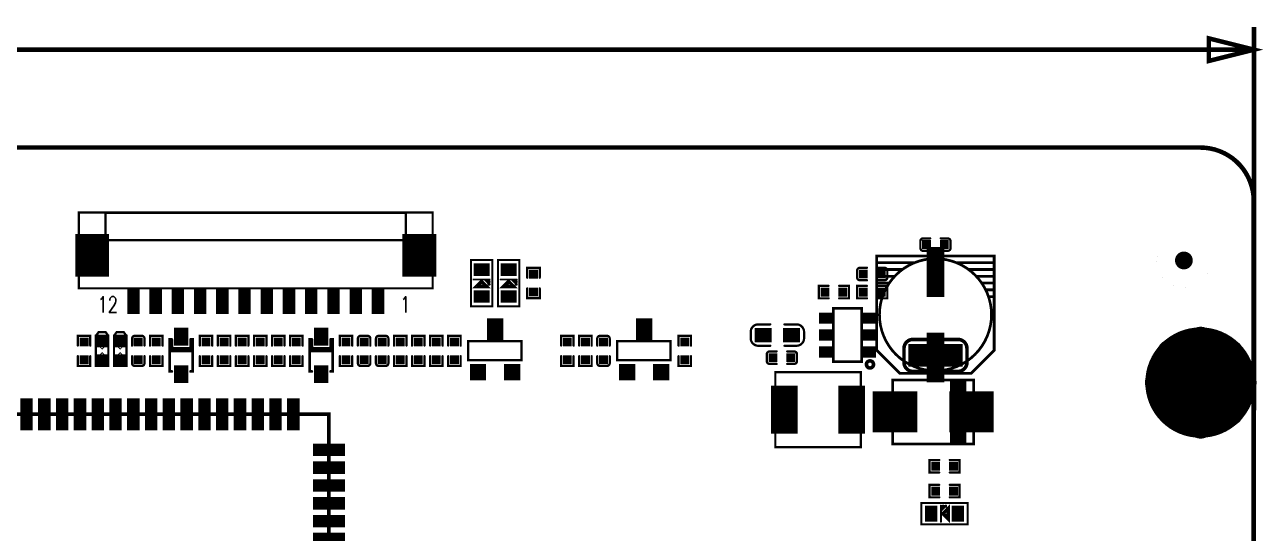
# Model space of a CAD drawing. Extents: x -9 to 187, y -6 to 112.
# Drawn here: x 117.2 to 186.8, y 83.7 to 112.3 of the extents above; entities that cross this region are included whole.
import ezdxf

# ---------------------------------------------------------------- set-up
doc = ezdxf.new("R2010")
doc.units = 0
for name, pattern in [('TRMIDX_0', [2, 1, 1]), ('TRMIDX_1', [2, 1, 1]), ('TRMIDX_2048', [2, 1, 1])]:
    doc.linetypes.add(name, pattern=pattern)
for name, color, linetype in [('BOARD_OUTLINE_00', 250, 'CONTINUOUS'), ('DIMENSION2_124', 250, 'CONTINUOUS'), ('DIMENSION4_124', 250, 'CONTINUOUS'), ('DIMENSION6_124', 250, 'CONTINUOUS'), ('DIMENSION7_124', 250, 'CONTINUOUS'), ('DRIL_NPLTE_THRU_01', 254, 'CONTINUOUS'), ('DRIL_NPLTE_THRU_02', 254, 'CONTINUOUS'), ('DRIL_PLTE_THRU_01', 254, 'CONTINUOUS'), ('DRIL_PLTE_THRU_02', 254, 'CONTINUOUS'), ('DRIL_SYMBOL', 250, 'CONTINUOUS'), ('PADS_BOT', 250, 'CONTINUOUS'), ('PADS_INNER', 250, 'CONTINUOUS'), ('PADS_TOP', 250, 'CONTINUOUS'), ('PADS_XR_121', 176, 'CONTINUOUS'), ('PADS_XR_123', 183, 'CONTINUOUS'), ('PADS_XR_125', 253, 'CONTINUOUS'), ('PART_TOP_2DLINE_00', 250, 'CONTINUOUS'), ('PART_TOP_2DLINE_01', 250, 'CONTINUOUS'), ('PART_TOP_COPPER_01', 250, 'CONTINUOUS'), ('PART_TOP_TEXT_126', 250, 'CONTINUOUS')]:
    doc.layers.add(name, color=color, linetype=linetype)
doc.styles.add('W0$127', font='simplex', dxfattribs={"width": 0.75})
doc.styles.add('W0$254', font='simplex', dxfattribs={"width": 0.75})

# ---------------------------------------------------------------- blocks, each defined once
blk = doc.blocks.new('BOARD_62')
at = {"layer": 'BOARD_OUTLINE_00', "const_width": 0.254}
blk.add_lwpolyline([(0, -2.08, 0.414214), (3, -5.08), (183.3, -5.08, 0.414214), (186.3, -2.08), (186.3, 97.32, 0.414214), (183.3, 100.32), (3, 100.32, 0.414214), (0, 97.32)], format="xyb", close=True, dxfattribs=at)
blk = doc.blocks.new('D_1dfeghi_117')
at = {"layer": 'DIMENSION2_124', "linetype": 'TRMIDX_2048', "const_width": 0.254}
blk.add_lwpolyline([(186.317, 9.99), (98.25, 9.99)], dxfattribs=at)
at = {"layer": 'DIMENSION4_124', "linetype": 'TRMIDX_2048', "const_width": 0.254}
blk.add_lwpolyline([(186.317, 9.99), (183.777, 9.355), (183.777, 10.625)], close=True, dxfattribs=at)
at = {"layer": 'DIMENSION6_124', "linetype": 'TRMIDX_2048', "const_width": 0.254}
blk.add_lwpolyline([(186.317, -10.261), (186.317, 11.26)], dxfattribs=at)
at = {"layer": 'DIMENSION7_124', "linetype": 'TRMIDX_2048', "const_width": 0.0254}
blk.add_lwpolyline([(186.317, -11.531), (186.318, -11.531)], dxfattribs=at)
blk = doc.blocks.new('SMOOTH_0$127')
at = {"const_width": 0.0635}
blk.add_lwpolyline([(-0.03175, 0, 1), (0.03175, 0, 1)], format="xyb", close=True, dxfattribs=at)
blk = doc.blocks.new('PART_BODY_TOP_22')
at = {"layer": 'PART_TOP_2DLINE_01', "const_width": 0.127}
for points in [[(-0.3, 0.35), (-0.85, 0.35), (-0.85, -0.35), (-0.3, -0.35)], [(0.3, 0.35), (0.85, 0.35), (0.85, -0.35), (0.3, -0.35)]]:
    blk.add_lwpolyline(points, dxfattribs=at)
at = {"layer": 'PART_TOP_2DLINE_01'}
for p in [(-0.85, 0.35), (-0.3, 0.35), (0.3, 0.35), (0.85, 0.35), (-0.85, -0.35), (-0.3, -0.35), (0.3, -0.35), (0.85, -0.35)]:
    blk.add_blockref('SMOOTH_0$127', p, dxfattribs=at)
blk = doc.blocks.new('DRIL_HOLE_0')
blk.add_lwpolyline([(0, 0, 1), (0, 0, 1)], format="xyb", close=True)
blk = doc.blocks.new('PAD_0')
blk.add_lwpolyline([(0, 0, 1), (0, 0, 1)], format="xyb", close=True)
blk = doc.blocks.new('PAD_3')
at = {"const_width": 0.5}
blk.add_lwpolyline([(-0.25, 0), (0.25, 0)], dxfattribs=at)
blk = doc.blocks.new('STK_TOP_9')
at = {"layer": 'DRIL_PLTE_THRU_01'}
blk.add_blockref('DRIL_HOLE_0', (0, 0), dxfattribs=at)
at = {"layer": 'DRIL_PLTE_THRU_02'}
blk.add_blockref('DRIL_HOLE_0', (0, 0), dxfattribs=at)
at = {"layer": 'PADS_BOT'}
blk.add_blockref('PAD_0', (0, 0), dxfattribs=at)
at = {"layer": 'PADS_INNER'}
blk.add_blockref('PAD_0', (0, 0), dxfattribs=at)
at = {"layer": 'PADS_TOP'}
blk.add_blockref('PAD_3', (0, 0), dxfattribs=at)
blk = doc.blocks.new('SYM_TOP_23')
for name, p in [('STK_TOP_9', (-0.5, 0)), ('PART_BODY_TOP_22', (0, 0)), ('STK_TOP_9', (0.5, 0))]:
    blk.add_blockref(name, p)
blk = doc.blocks.new('PART_TOP_81')
blk.add_blockref('SYM_TOP_23', (0, 0))
blk = doc.blocks.new('SMOOTH_0$11')
at = {"const_width": 0.055}
blk.add_lwpolyline([(-0.0275, 0, 1), (0.0275, 0, 1)], format="xyb", close=True, dxfattribs=at)
blk = doc.blocks.new('PART_BODY_TOP_20')
at = {"layer": 'PART_TOP_2DLINE_00', "const_width": 0.11}
for points in [[(-0.2, 0.319), (-0.061, 0.458)], [(-0.198, 0.172), (0.087, 0.456)], [(-0.061, 0.458), (-0.136, 0.44)], [(-0.136, 0.44), (-0.061, 0.389)], [(-0.062, 0.458), (-0.062, 0.389)], [(0.087, 0.456), (0.013, 0.435)], [(0.013, 0.434), (0.086, 0.387)], [(0.087, 0.456), (0.086, 0.386)]]:
    blk.add_lwpolyline(points, dxfattribs=at)
at = {"layer": 'PART_TOP_2DLINE_01', "const_width": 0.11}
blk.add_lwpolyline([(-1.3, 0.6), (1.3, 0.6), (1.3, -0.6), (-1.3, -0.6)], close=True, dxfattribs=at)
for points in [[(-0.2, -0.45), (-0.2, 0.45)], [(0.25, -0.35), (0.25, 0.4), (-0.15, 0), (0.25, -0.4), (0.25, -0.35)], [(0.2, -0.2), (-0.025, 0.025), (0.15, 0.2), (0.15, -0.2)]]:
    blk.add_lwpolyline(points, dxfattribs=at)
at = {"layer": 'PART_TOP_2DLINE_00'}
for p in [(-0.2, 0.319), (-0.198, 0.172), (-0.136, 0.44), (-0.136, 0.44), (-0.062, 0.458), (-0.062, 0.389), (-0.061, 0.458), (-0.061, 0.458), (-0.061, 0.389), (0.013, 0.435), (0.013, 0.434), (0.086, 0.387), (0.086, 0.386), (0.087, 0.456), (0.087, 0.456), (0.087, 0.456)]:
    blk.add_blockref('SMOOTH_0$11', p, dxfattribs=at)
at = {"layer": 'PART_TOP_2DLINE_01'}
for p in [(-1.3, 0.6), (-0.2, 0.45), (-0.15, 0), (-0.025, 0.025), (0.15, 0.2), (0.25, 0.4), (1.3, 0.6), (-1.3, -0.6), (-0.2, -0.45), (0.15, -0.2), (0.2, -0.2), (0.25, -0.35), (0.25, -0.35), (0.25, -0.4), (1.3, -0.6)]:
    blk.add_blockref('SMOOTH_0$11', p, dxfattribs=at)
blk = doc.blocks.new('PAD_35')
at = {"const_width": 0.7}
blk.add_lwpolyline([(-0.45, 0), (0.45, 0)], dxfattribs=at)
blk = doc.blocks.new('STK_TOP_29')
at = {"layer": 'DRIL_PLTE_THRU_01'}
blk.add_blockref('DRIL_HOLE_0', (0, 0), dxfattribs=at)
at = {"layer": 'DRIL_PLTE_THRU_02'}
blk.add_blockref('DRIL_HOLE_0', (0, 0), dxfattribs=at)
at = {"layer": 'PADS_BOT'}
blk.add_blockref('PAD_0', (0, 0), dxfattribs=at)
at = {"layer": 'PADS_INNER'}
blk.add_blockref('PAD_0', (0, 0), dxfattribs=at)
at = {"layer": 'PADS_TOP', "rotation": 90}
blk.add_blockref('PAD_35', (0, 0), dxfattribs=at)
blk = doc.blocks.new('SYM_TOP_21')
for name, p in [('STK_TOP_29', (-0.75, 0)), ('STK_TOP_29', (0.75, 0)), ('PART_BODY_TOP_20', (0, 0))]:
    blk.add_blockref(name, p)
blk = doc.blocks.new('PART_TOP_82')
blk.add_blockref('SYM_TOP_21', (0, 0))
blk = doc.blocks.new('PART_TOP_83')
blk.add_blockref('SYM_TOP_21', (0, 0))
blk = doc.blocks.new('PART_BODY_TOP_4')
at = {"layer": 'PART_TOP_2DLINE_01', "const_width": 0.127}
for points in [[(-0.3, 0.35), (-0.7, 0.35, 0.412681), (-0.85, 0.18), (-0.85, -0.18, 0.412681), (-0.7, -0.35), (-0.3, -0.35)], [(0.3, -0.35), (0.7, -0.35, 0.412681), (0.85, -0.18), (0.85, 0.18, 0.412681), (0.7, 0.35), (0.3, 0.35)]]:
    blk.add_lwpolyline(points, format="xyb", dxfattribs=at)
at = {"layer": 'PART_TOP_2DLINE_01'}
for p in [(-0.85, 0.18), (-0.7, 0.35), (-0.3, 0.35), (0.3, 0.35), (0.7, 0.35), (0.85, 0.18), (-0.85, -0.18), (-0.7, -0.35), (-0.3, -0.35), (0.3, -0.35), (0.7, -0.35), (0.85, -0.18)]:
    blk.add_blockref('SMOOTH_0$127', p, dxfattribs=at)
blk = doc.blocks.new('SYM_TOP_5')
for name, p in [('STK_TOP_9', (-0.5, 0)), ('PART_BODY_TOP_4', (0, 0)), ('STK_TOP_9', (0.5, 0))]:
    blk.add_blockref(name, p)
blk = doc.blocks.new('PART_TOP_84')
blk.add_blockref('SYM_TOP_5', (0, 0))
blk = doc.blocks.new('PART_TOP_85')
blk.add_blockref('SYM_TOP_23', (0, 0))
blk = doc.blocks.new('PART_TOP_86')
blk.add_blockref('SYM_TOP_23', (0, 0))
blk = doc.blocks.new('PART_BODY_TOP_19')
at = {"layer": 'PART_TOP_2DLINE_01', "const_width": 0.127}
blk.add_lwpolyline([(-1.511, -0.523), (1.489, -0.523), (1.489, 0.545), (-1.511, 0.545)], close=True, dxfattribs=at)
at = {"layer": 'PART_TOP_2DLINE_01'}
for p in [(-1.511, 0.545), (1.489, 0.545), (-1.511, -0.523), (1.489, -0.523)]:
    blk.add_blockref('SMOOTH_0$127', p, dxfattribs=at)
blk = doc.blocks.new('PAD_32')
at = {"const_width": 0.915}
blk.add_lwpolyline([(-0.4575, 0), (0.4575, 0)], dxfattribs=at)
blk = doc.blocks.new('STK_TOP_27')
at = {"layer": 'DRIL_PLTE_THRU_01'}
blk.add_blockref('DRIL_HOLE_0', (0, 0), dxfattribs=at)
at = {"layer": 'DRIL_PLTE_THRU_02'}
blk.add_blockref('DRIL_HOLE_0', (0, 0), dxfattribs=at)
at = {"layer": 'PADS_BOT'}
blk.add_blockref('PAD_0', (0, 0), dxfattribs=at)
at = {"layer": 'PADS_INNER'}
blk.add_blockref('PAD_0', (0, 0), dxfattribs=at)
at = {"layer": 'PADS_TOP'}
blk.add_blockref('PAD_32', (0, 0), dxfattribs=at)
blk = doc.blocks.new('PAD_33')
at = {"const_width": 0.915}
blk.add_lwpolyline([(-0.635, 0), (0.635, 0)], dxfattribs=at)
blk = doc.blocks.new('STK_TOP_28')
at = {"layer": 'DRIL_PLTE_THRU_01'}
blk.add_blockref('DRIL_HOLE_0', (0, 0), dxfattribs=at)
at = {"layer": 'DRIL_PLTE_THRU_02'}
blk.add_blockref('DRIL_HOLE_0', (0, 0), dxfattribs=at)
at = {"layer": 'PADS_BOT'}
blk.add_blockref('PAD_0', (0, 0), dxfattribs=at)
at = {"layer": 'PADS_INNER'}
blk.add_blockref('PAD_0', (0, 0), dxfattribs=at)
at = {"layer": 'PADS_TOP', "rotation": 90}
blk.add_blockref('PAD_33', (0, 0), dxfattribs=at)
blk = doc.blocks.new('SYM_TOP_20')
for name, p in [('STK_TOP_28', (0, 1.2)), ('PART_BODY_TOP_19', (0, 0)), ('STK_TOP_27', (-0.96, -1.2)), ('STK_TOP_27', (0.96, -1.2))]:
    blk.add_blockref(name, p)
blk = doc.blocks.new('PART_TOP_87')
blk.add_blockref('SYM_TOP_20', (0, 0))
blk = doc.blocks.new('PART_TOP_88')
blk.add_blockref('SYM_TOP_23', (0, 0))
blk = doc.blocks.new('PART_TOP_89')
blk.add_blockref('SYM_TOP_20', (0, 0))
blk = doc.blocks.new('PART_TOP_90')
blk.add_blockref('SYM_TOP_23', (0, 0))
blk = doc.blocks.new('PART_TOP_91')
blk.add_blockref('SYM_TOP_23', (0, 0))
blk = doc.blocks.new('PART_TOP_92')
blk.add_blockref('SYM_TOP_23', (0, 0))
blk = doc.blocks.new('PART_TOP_93')
blk.add_blockref('SYM_TOP_23', (0, 0))
blk = doc.blocks.new('PART_TOP_94')
blk.add_blockref('SYM_TOP_21', (0, 0))
blk = doc.blocks.new('PART_TOP_101')
blk.add_blockref('SYM_TOP_23', (0, 0))
blk = doc.blocks.new('PART_TOP_102')
blk.add_blockref('SYM_TOP_5', (0, 0))
blk = doc.blocks.new('PART_TOP_103')
blk.add_blockref('SYM_TOP_23', (0, 0))
blk = doc.blocks.new('SMOOTH_0$199898')
at = {"const_width": 0.099949}
blk.add_lwpolyline([(-0.049974, 0, 1), (0.049974, 0, 1)], format="xyb", close=True, dxfattribs=at)
blk = doc.blocks.new('PART_BODY_TOP_6')
at = {"layer": 'PART_TOP_2DLINE_01', "const_width": 0.2}
for points in [[(-0.45, 0.9), (-1.25, 0.9, 0.414214), (-1.77, 0.4), (-1.77, -0.4, 0.414214), (-1.25, -0.9), (-0.45, -0.9)], [(0.45, -0.9), (1.25, -0.9, 0.414214), (1.77, -0.4), (1.77, 0.4, 0.414214), (1.25, 0.9), (0.45, 0.9)]]:
    blk.add_lwpolyline(points, format="xyb", dxfattribs=at)
at = {"layer": 'PART_TOP_2DLINE_01'}
for p in [(-1.25, 0.9), (-0.45, 0.9), (0.45, 0.9), (1.25, 0.9), (-1.77, 0.4), (1.77, 0.4), (-1.77, -0.4), (1.77, -0.4), (-1.25, -0.9), (-0.45, -0.9), (0.45, -0.9), (1.25, -0.9)]:
    blk.add_blockref('SMOOTH_0$199898', p, dxfattribs=at)
blk = doc.blocks.new('PAD_7')
at = {"const_width": 1.14}
blk.add_lwpolyline([(-0.635, 0), (0.635, 0)], dxfattribs=at)
blk = doc.blocks.new('STK_TOP_11')
at = {"layer": 'DRIL_PLTE_THRU_01'}
blk.add_blockref('DRIL_HOLE_0', (0, 0), dxfattribs=at)
at = {"layer": 'DRIL_PLTE_THRU_02'}
blk.add_blockref('DRIL_HOLE_0', (0, 0), dxfattribs=at)
at = {"layer": 'PADS_BOT'}
blk.add_blockref('PAD_0', (0, 0), dxfattribs=at)
at = {"layer": 'PADS_INNER'}
blk.add_blockref('PAD_0', (0, 0), dxfattribs=at)
at = {"layer": 'PADS_TOP', "rotation": 90}
blk.add_blockref('PAD_7', (0, 0), dxfattribs=at)
blk = doc.blocks.new('SYM_TOP_7')
for name, p in [('PART_BODY_TOP_6', (0, 0)), ('STK_TOP_11', (-0.95, 0)), ('STK_TOP_11', (0.95, 0))]:
    blk.add_blockref(name, p)
blk = doc.blocks.new('PART_TOP_104')
blk.add_blockref('SYM_TOP_7', (0, 0))
blk = doc.blocks.new('PART_BODY_TOP_5')
at = {"layer": 'PART_TOP_2DLINE_01', "const_width": 0.127}
for points in [[(-0.4, 0.6), (-1.05, 0.6, 0.414214), (-1.5, 0.2), (-1.5, -0.2, 0.414214), (-1.05, -0.6), (-0.4, -0.6)], [(0.4, -0.6), (1.05, -0.6, 0.413192), (1.5, -0.2), (1.5, 0.2, 0.414214), (1.05, 0.6), (0.4, 0.6)]]:
    blk.add_lwpolyline(points, format="xyb", dxfattribs=at)
at = {"layer": 'PART_TOP_2DLINE_01'}
for p in [(-1.5, 0.2), (-1.05, 0.6), (-0.4, 0.6), (0.4, 0.6), (1.05, 0.6), (1.5, 0.2), (-1.5, -0.2), (-1.05, -0.6), (-0.4, -0.6), (0.4, -0.6), (1.05, -0.6), (1.5, -0.2)]:
    blk.add_blockref('SMOOTH_0$127', p, dxfattribs=at)
blk = doc.blocks.new('PAD_6')
at = {"const_width": 0.8}
blk.add_lwpolyline([(-0.48, 0), (0.48, 0)], dxfattribs=at)
blk = doc.blocks.new('STK_TOP_10')
at = {"layer": 'DRIL_PLTE_THRU_01'}
blk.add_blockref('DRIL_HOLE_0', (0, 0), dxfattribs=at)
at = {"layer": 'DRIL_PLTE_THRU_02'}
blk.add_blockref('DRIL_HOLE_0', (0, 0), dxfattribs=at)
at = {"layer": 'PADS_BOT'}
blk.add_blockref('PAD_0', (0, 0), dxfattribs=at)
at = {"layer": 'PADS_INNER'}
blk.add_blockref('PAD_0', (0, 0), dxfattribs=at)
at = {"layer": 'PADS_TOP'}
blk.add_blockref('PAD_6', (0, 0), dxfattribs=at)
blk = doc.blocks.new('SYM_TOP_6')
for name, p in [('STK_TOP_10', (-0.8, 0)), ('PART_BODY_TOP_5', (0, 0)), ('STK_TOP_10', (0.8, 0))]:
    blk.add_blockref(name, p)
blk = doc.blocks.new('PART_TOP_105')
blk.add_blockref('SYM_TOP_6', (0, 0))
blk = doc.blocks.new('SMOOTH_0$1524')
at = {"const_width": 0.0762}
blk.add_lwpolyline([(-0.0381, 0, 1), (0.0381, 0, 1)], format="xyb", close=True, dxfattribs=at)
blk = doc.blocks.new('PART_BODY_TOP_13')
at = {"layer": 'PART_TOP_2DLINE_00', "const_width": 0.152}
for points in [[(1.016, 1.8), (1.016, -1.8)], [(1.143, 1.8), (1.143, -1.8)], [(1.27, 1.8), (1.27, -1.8)], [(1.397, 1.8), (1.397, -1.8)], [(1.524, 1.8), (1.524, -1.8)], [(1.651, 1.8), (1.651, -1.8)], [(1.778, 1.8), (1.778, -1.8)]]:
    blk.add_lwpolyline(points, dxfattribs=at)
at = {"layer": 'PART_TOP_2DLINE_01', "const_width": 0.152}
blk.add_lwpolyline([(-2.28, 1.8), (2.28, 1.8), (2.28, -1.8), (-2.28, -1.8)], close=True, dxfattribs=at)
at = {"layer": 'PART_TOP_2DLINE_00'}
for p in [(1.016, 1.8), (1.143, 1.8), (1.27, 1.8), (1.397, 1.8), (1.524, 1.8), (1.651, 1.8), (1.778, 1.8), (1.016, -1.8), (1.143, -1.8), (1.27, -1.8), (1.397, -1.8), (1.524, -1.8), (1.651, -1.8), (1.778, -1.8)]:
    blk.add_blockref('SMOOTH_0$1524', p, dxfattribs=at)
at = {"layer": 'PART_TOP_2DLINE_01'}
for p in [(-2.28, 1.8), (2.28, 1.8), (-2.28, -1.8), (2.28, -1.8)]:
    blk.add_blockref('SMOOTH_0$1524', p, dxfattribs=at)
blk = doc.blocks.new('PAD_26')
at = {"const_width": 2.3}
blk.add_lwpolyline([(-1.25, 0), (1.25, 0)], dxfattribs=at)
blk = doc.blocks.new('STK_TOP_22')
at = {"layer": 'DRIL_NPLTE_THRU_01'}
blk.add_blockref('DRIL_HOLE_0', (0, 0), dxfattribs=at)
at = {"layer": 'DRIL_NPLTE_THRU_02'}
blk.add_blockref('DRIL_HOLE_0', (0, 0), dxfattribs=at)
at = {"layer": 'PADS_BOT'}
blk.add_blockref('PAD_0', (0, 0), dxfattribs=at)
at = {"layer": 'PADS_INNER'}
blk.add_blockref('PAD_0', (0, 0), dxfattribs=at)
at = {"layer": 'PADS_TOP'}
blk.add_blockref('PAD_26', (0, 0), dxfattribs=at)
blk = doc.blocks.new('SYM_TOP_14')
for name, p in [('PART_BODY_TOP_13', (0, 0)), ('STK_TOP_22', (-2.15, 0)), ('STK_TOP_22', (2.15, 0))]:
    blk.add_blockref(name, p)
blk = doc.blocks.new('PART_TOP_106')
blk.add_blockref('SYM_TOP_14', (0, 0))
blk = doc.blocks.new('SMOOTH_0$150114')
at = {"const_width": 0.075057}
blk.add_lwpolyline([(-0.037528, 0, 1), (0.037528, 0, 1)], format="xyb", close=True, dxfattribs=at)
blk = doc.blocks.new('PART_BODY_TOP_49')
at = {"layer": 'PART_TOP_2DLINE_00', "const_width": 0.15}
blk.add_lwpolyline([(-1.5, 0.8), (1.5, 0.8), (1.5, -0.8), (-1.5, -0.8)], close=True, dxfattribs=at)
at = {"layer": 'PART_TOP_2DLINE_00', "const_width": 0.4}
blk.add_lwpolyline([(-1.55, -1.27, 1), (-1.75, -1.27, 1)], format="xyb", close=True, dxfattribs=at)
at = {"layer": 'PART_TOP_2DLINE_00'}
for p in [(-1.5, 0.8), (1.5, 0.8), (-1.5, -0.8), (1.5, -0.8)]:
    blk.add_blockref('SMOOTH_0$150114', p, dxfattribs=at)
blk = doc.blocks.new('PAD_8')
at = {"const_width": 0.63}
blk.add_lwpolyline([(-0.4, 0), (0.4, 0)], dxfattribs=at)
blk = doc.blocks.new('STK_TOP_86')
at = {"layer": 'DRIL_PLTE_THRU_01'}
blk.add_blockref('DRIL_HOLE_0', (0, 0), dxfattribs=at)
at = {"layer": 'DRIL_PLTE_THRU_02'}
blk.add_blockref('DRIL_HOLE_0', (0, 0), dxfattribs=at)
at = {"layer": 'PADS_BOT'}
blk.add_blockref('PAD_0', (0, 0), dxfattribs=at)
at = {"layer": 'PADS_INNER'}
blk.add_blockref('PAD_0', (0, 0), dxfattribs=at)
at = {"layer": 'PADS_TOP', "rotation": 90}
blk.add_blockref('PAD_8', (0, 0), dxfattribs=at)
blk = doc.blocks.new('SYM_TOP_50')
for name, p in [('STK_TOP_86', (-0.95, 1.2)), ('STK_TOP_86', (0, 1.2)), ('STK_TOP_86', (0.95, 1.2)), ('PART_BODY_TOP_49', (0, 0)), ('STK_TOP_86', (-0.95, -1.2)), ('STK_TOP_86', (0, -1.2)), ('STK_TOP_86', (0.95, -1.2))]:
    blk.add_blockref(name, p)
blk = doc.blocks.new('PART_TOP_107')
blk.add_blockref('SYM_TOP_50', (0, 0))
blk = doc.blocks.new('PART_BODY_TOP_36')
at = {"layer": 'PART_TOP_2DLINE_01', "const_width": 0.127}
blk.add_lwpolyline([(-2.4, 2.1), (2.4, 2.1), (2.4, -2.1), (-2.4, -2.1)], close=True, dxfattribs=at)
at = {"layer": 'PART_TOP_2DLINE_01'}
for p in [(-2.4, 2.1), (2.4, 2.1), (-2.4, -2.1), (2.4, -2.1)]:
    blk.add_blockref('SMOOTH_0$127', p, dxfattribs=at)
blk = doc.blocks.new('PAD_36')
at = {"const_width": 1.5}
blk.add_lwpolyline([(-1.35, 0), (1.35, 0)], dxfattribs=at)
blk = doc.blocks.new('STK_TOP_71')
at = {"layer": 'DRIL_PLTE_THRU_01'}
blk.add_blockref('DRIL_HOLE_0', (0, 0), dxfattribs=at)
at = {"layer": 'DRIL_PLTE_THRU_02'}
blk.add_blockref('DRIL_HOLE_0', (0, 0), dxfattribs=at)
at = {"layer": 'PADS_BOT'}
blk.add_blockref('PAD_0', (0, 0), dxfattribs=at)
at = {"layer": 'PADS_INNER'}
blk.add_blockref('PAD_0', (0, 0), dxfattribs=at)
at = {"layer": 'PADS_TOP', "rotation": 90}
blk.add_blockref('PAD_36', (0, 0), dxfattribs=at)
blk = doc.blocks.new('SYM_TOP_37')
for name, p in [('STK_TOP_71', (-1.9, 0)), ('PART_BODY_TOP_36', (0, 0)), ('STK_TOP_71', (1.9, 0))]:
    blk.add_blockref(name, p)
blk = doc.blocks.new('PART_TOP_108')
blk.add_blockref('SYM_TOP_37', (0, 0))
blk = doc.blocks.new('PART_TOP_109')
blk.add_blockref('SYM_TOP_5', (0, 0))
blk = doc.blocks.new('PART_TOP_110')
blk.add_blockref('SYM_TOP_5', (0, 0))
blk = doc.blocks.new('PART_BODY_TOP_42')
at = {"layer": 'PART_TOP_2DLINE_01', "const_width": 1}
blk.add_lwpolyline([(-25.8, 19.8, 1), (-26.6, 19.8, 1)], format="xyb", close=True, dxfattribs=at)
at = {"layer": 'PART_TOP_2DLINE_01'}
for points, const_width in [([(-24, 20.5), (24, 20.5), (24, -20.5), (-24, -20.5)], 0.2), ([(-13, 16), (1, 16), (1, 4), (-13, 4)], 0.152)]:
    blk.add_lwpolyline(points, close=True, dxfattribs=dict(at, const_width=const_width))
for name, p in [('SMOOTH_0$199898', (-24, 20.5)), ('SMOOTH_0$199898', (24, 20.5)), ('SMOOTH_0$1524', (-13, 16)), ('SMOOTH_0$1524', (1, 16)), ('SMOOTH_0$1524', (-13, 4)), ('SMOOTH_0$1524', (1, 4)), ('SMOOTH_0$199898', (-24, -20.5)), ('SMOOTH_0$199898', (24, -20.5))]:
    blk.add_blockref(name, p, dxfattribs=at)
at = {"layer": 'PART_TOP_TEXT_126', "style": 'W0$254', "width": 0.75}
blk.add_text('CUT OUT', height=1.4224, dxfattribs=at).set_placement((-9.398, 9.525))
blk = doc.blocks.new('PAD_37')
at = {"const_width": 0.7}
blk.add_lwpolyline([(-0.9, 0), (0.9, 0)], dxfattribs=at)
blk = doc.blocks.new('STK_TOP_79')
at = {"layer": 'DRIL_PLTE_THRU_01'}
blk.add_blockref('DRIL_HOLE_0', (0, 0), dxfattribs=at)
at = {"layer": 'DRIL_PLTE_THRU_02'}
blk.add_blockref('DRIL_HOLE_0', (0, 0), dxfattribs=at)
at = {"layer": 'PADS_BOT'}
blk.add_blockref('PAD_0', (0, 0), dxfattribs=at)
at = {"layer": 'PADS_INNER'}
blk.add_blockref('PAD_0', (0, 0), dxfattribs=at)
at = {"layer": 'PADS_TOP'}
blk.add_blockref('PAD_37', (0, 0), dxfattribs=at)
blk = doc.blocks.new('STK_TOP_78')
at = {"layer": 'DRIL_PLTE_THRU_01'}
blk.add_blockref('DRIL_HOLE_0', (0, 0), dxfattribs=at)
at = {"layer": 'DRIL_PLTE_THRU_02'}
blk.add_blockref('DRIL_HOLE_0', (0, 0), dxfattribs=at)
at = {"layer": 'PADS_BOT'}
blk.add_blockref('PAD_0', (0, 0), dxfattribs=at)
at = {"layer": 'PADS_INNER'}
blk.add_blockref('PAD_0', (0, 0), dxfattribs=at)
at = {"layer": 'PADS_TOP', "rotation": 90}
blk.add_blockref('PAD_37', (0, 0), dxfattribs=at)
blk = doc.blocks.new('SYM_TOP_43')
for name, p in [('STK_TOP_78', (-22, 20.5)), ('STK_TOP_78', (-21, 20.5)), ('STK_TOP_78', (-20, 20.5)), ('STK_TOP_78', (-19, 20.5)), ('STK_TOP_78', (-18, 20.5)), ('STK_TOP_78', (-17, 20.5)), ('STK_TOP_78', (-16, 20.5)), ('STK_TOP_78', (-15, 20.5)), ('STK_TOP_78', (-14, 20.5)), ('STK_TOP_78', (-13, 20.5)), ('STK_TOP_78', (-12, 20.5)), ('STK_TOP_78', (-11, 20.5)), ('STK_TOP_78', (-10, 20.5)), ('STK_TOP_78', (-9, 20.5)), ('STK_TOP_78', (-8, 20.5)), ('STK_TOP_78', (-7, 20.5)), ('STK_TOP_78', (-6, 20.5)), ('STK_TOP_78', (-5, 20.5)), ('STK_TOP_78', (-4, 20.5)), ('STK_TOP_78', (-3, 20.5)), ('STK_TOP_78', (-2, 20.5)), ('STK_TOP_78', (-1, 20.5)), ('STK_TOP_78', (0, 20.5)), ('STK_TOP_78', (1, 20.5)), ('STK_TOP_78', (2, 20.5)), ('STK_TOP_78', (3, 20.5)), ('STK_TOP_78', (4, 20.5)), ('STK_TOP_78', (5, 20.5)), ('STK_TOP_78', (6, 20.5)), ('STK_TOP_78', (7, 20.5)), ('STK_TOP_78', (8, 20.5)), ('STK_TOP_78', (9, 20.5)), ('STK_TOP_78', (10, 20.5)), ('STK_TOP_78', (11, 20.5)), ('STK_TOP_78', (12, 20.5)), ('STK_TOP_78', (13, 20.5)), ('STK_TOP_78', (14, 20.5)), ('STK_TOP_78', (15, 20.5)), ('STK_TOP_78', (16, 20.5)), ('STK_TOP_78', (17, 20.5)), ('STK_TOP_78', (18, 20.5)), ('STK_TOP_78', (19, 20.5)), ('STK_TOP_78', (20, 20.5)), ('STK_TOP_78', (21, 20.5)), ('STK_TOP_78', (22, 20.5)), ('PART_BODY_TOP_42', (0, 0)), ('STK_TOP_79', (-24, 18.5)), ('STK_TOP_79', (24, 18.5)), ('STK_TOP_79', (-24, 17.5)), ('STK_TOP_79', (24, 17.5)), ('STK_TOP_79', (-24, 16.5)), ('STK_TOP_79', (24, 16.5)), ('STK_TOP_79', (-24, 15.5)), ('STK_TOP_79', (24, 15.5)), ('STK_TOP_79', (-24, 14.5)), ('STK_TOP_79', (24, 14.5)), ('STK_TOP_79', (-24, 13.5)), ('STK_TOP_79', (24, 13.5)), ('STK_TOP_79', (-24, 12.5)), ('STK_TOP_79', (24, 12.5)), ('STK_TOP_79', (-24, 11.5)), ('STK_TOP_79', (24, 11.5)), ('STK_TOP_79', (-24, 10.5)), ('STK_TOP_79', (24, 10.5)), ('STK_TOP_79', (-24, 9.5)), ('STK_TOP_79', (24, 9.5)), ('STK_TOP_79', (-24, 8.5)), ('STK_TOP_79', (24, 8.5)), ('STK_TOP_79', (-24, 7.5)), ('STK_TOP_79', (24, 7.5)), ('STK_TOP_79', (-24, 6.5)), ('STK_TOP_79', (24, 6.5)), ('STK_TOP_79', (-24, 5.5)), ('STK_TOP_79', (24, 5.5)), ('STK_TOP_79', (-24, 4.5)), ('STK_TOP_79', (24, 4.5)), ('STK_TOP_79', (-24, 3.5)), ('STK_TOP_79', (24, 3.5)), ('STK_TOP_79', (-24, 2.5)), ('STK_TOP_79', (24, 2.5)), ('STK_TOP_79', (-24, 1.5)), ('STK_TOP_79', (24, 1.5)), ('STK_TOP_79', (-24, 0.5)), ('STK_TOP_79', (24, 0.5)), ('STK_TOP_79', (-24, -0.5)), ('STK_TOP_79', (24, -0.5)), ('STK_TOP_79', (-24, -1.5)), ('STK_TOP_79', (24, -1.5)), ('STK_TOP_79', (-24, -2.5)), ('STK_TOP_79', (24, -2.5)), ('STK_TOP_79', (-24, -3.5)), ('STK_TOP_79', (24, -3.5)), ('STK_TOP_79', (-24, -4.5)), ('STK_TOP_79', (24, -4.5)), ('STK_TOP_79', (-24, -5.5)), ('STK_TOP_79', (24, -5.5)), ('STK_TOP_79', (-24, -6.5)), ('STK_TOP_79', (24, -6.5)), ('STK_TOP_79', (-24, -7.5)), ('STK_TOP_79', (24, -7.5)), ('STK_TOP_79', (-24, -8.5)), ('STK_TOP_79', (24, -8.5)), ('STK_TOP_79', (-24, -9.5)), ('STK_TOP_79', (24, -9.5)), ('STK_TOP_79', (-24, -10.5)), ('STK_TOP_79', (24, -10.5)), ('STK_TOP_79', (-24, -11.5)), ('STK_TOP_79', (24, -11.5)), ('STK_TOP_79', (-24, -12.5)), ('STK_TOP_79', (24, -12.5)), ('STK_TOP_79', (-24, -13.5)), ('STK_TOP_79', (24, -13.5)), ('STK_TOP_79', (-24, -14.5)), ('STK_TOP_79', (24, -14.5)), ('STK_TOP_79', (-24, -15.5)), ('STK_TOP_79', (24, -15.5)), ('STK_TOP_79', (-24, -16.5)), ('STK_TOP_79', (24, -16.5)), ('STK_TOP_79', (-24, -17.5)), ('STK_TOP_79', (24, -17.5)), ('STK_TOP_79', (-24, -18.5)), ('STK_TOP_79', (24, -18.5)), ('STK_TOP_78', (-22, -20.5)), ('STK_TOP_78', (-21, -20.5)), ('STK_TOP_78', (-20, -20.5)), ('STK_TOP_78', (-19, -20.5)), ('STK_TOP_78', (-18, -20.5)), ('STK_TOP_78', (-17, -20.5)), ('STK_TOP_78', (-16, -20.5)), ('STK_TOP_78', (-15, -20.5)), ('STK_TOP_78', (-14, -20.5)), ('STK_TOP_78', (-13, -20.5)), ('STK_TOP_78', (-12, -20.5)), ('STK_TOP_78', (-11, -20.5)), ('STK_TOP_78', (-10, -20.5)), ('STK_TOP_78', (-9, -20.5)), ('STK_TOP_78', (-8, -20.5)), ('STK_TOP_78', (-7, -20.5)), ('STK_TOP_78', (-6, -20.5)), ('STK_TOP_78', (-5, -20.5)), ('STK_TOP_78', (-4, -20.5)), ('STK_TOP_78', (-3, -20.5)), ('STK_TOP_78', (-2, -20.5)), ('STK_TOP_78', (-1, -20.5)), ('STK_TOP_78', (0, -20.5)), ('STK_TOP_78', (1, -20.5)), ('STK_TOP_78', (2, -20.5)), ('STK_TOP_78', (3, -20.5)), ('STK_TOP_78', (4, -20.5)), ('STK_TOP_78', (5, -20.5)), ('STK_TOP_78', (6, -20.5)), ('STK_TOP_78', (7, -20.5)), ('STK_TOP_78', (8, -20.5)), ('STK_TOP_78', (9, -20.5)), ('STK_TOP_78', (10, -20.5)), ('STK_TOP_78', (11, -20.5)), ('STK_TOP_78', (12, -20.5)), ('STK_TOP_78', (13, -20.5)), ('STK_TOP_78', (14, -20.5)), ('STK_TOP_78', (15, -20.5)), ('STK_TOP_78', (16, -20.5)), ('STK_TOP_78', (17, -20.5)), ('STK_TOP_78', (18, -20.5)), ('STK_TOP_78', (19, -20.5)), ('STK_TOP_78', (20, -20.5)), ('STK_TOP_78', (21, -20.5)), ('STK_TOP_78', (22, -20.5))]:
    blk.add_blockref(name, p)
blk = doc.blocks.new('PART_TOP_111')
blk.add_blockref('SYM_TOP_43', (0, 0))
blk = doc.blocks.new('PART_BODY_TOP_10')
at = {"layer": 'PART_TOP_2DLINE_01', "const_width": 0.127}
for points in [[(-9.95, -1.1), (9.95, -1.1), (9.95, -5.36), (-9.95, -5.36)], [(-8.45, -5.3413), (8.45, -5.3413), (8.45, -3.8), (-8.45, -3.8)]]:
    blk.add_lwpolyline(points, close=True, dxfattribs=at)
at = {"layer": 'PART_TOP_2DLINE_01'}
for p in [(-9.95, -1.1), (9.95, -1.1), (-8.45, -3.8), (8.45, -3.8), (-9.95, -5.36), (-8.45, -5.3413), (8.45, -5.3413), (9.95, -5.36)]:
    blk.add_blockref('SMOOTH_0$127', p, dxfattribs=at)
at = {"layer": 'PART_TOP_TEXT_126', "style": 'W0$127', "width": 0.75}
for s, p in [('1', (-8.128, 0.254)), ('12', (8.89, 0.254))]:
    blk.add_text(s, height=0.889, rotation=180, dxfattribs=at).set_placement(p)
blk = doc.blocks.new('PAD_19')
at = {"const_width": 0.7}
blk.add_lwpolyline([(-0.725, 0), (0.725, 0)], dxfattribs=at)
blk = doc.blocks.new('STK_TOP_17')
at = {"layer": 'DRIL_PLTE_THRU_01'}
blk.add_blockref('DRIL_HOLE_0', (0, 0), dxfattribs=at)
at = {"layer": 'DRIL_PLTE_THRU_02'}
blk.add_blockref('DRIL_HOLE_0', (0, 0), dxfattribs=at)
at = {"layer": 'PADS_BOT'}
blk.add_blockref('PAD_0', (0, 0), dxfattribs=at)
at = {"layer": 'PADS_INNER'}
blk.add_blockref('PAD_0', (0, 0), dxfattribs=at)
at = {"layer": 'PADS_TOP', "rotation": 90}
blk.add_blockref('PAD_19', (0, 0), dxfattribs=at)
blk = doc.blocks.new('PAD_20')
at = {"const_width": 1.9}
blk.add_lwpolyline([(-1.2, 0), (1.2, 0)], dxfattribs=at)
blk = doc.blocks.new('STK_TOP_18')
at = {"layer": 'DRIL_PLTE_THRU_01'}
blk.add_blockref('DRIL_HOLE_0', (0, 0), dxfattribs=at)
at = {"layer": 'DRIL_PLTE_THRU_02'}
blk.add_blockref('DRIL_HOLE_0', (0, 0), dxfattribs=at)
at = {"layer": 'PADS_BOT'}
blk.add_blockref('PAD_0', (0, 0), dxfattribs=at)
at = {"layer": 'PADS_INNER'}
blk.add_blockref('PAD_0', (0, 0), dxfattribs=at)
at = {"layer": 'PADS_TOP', "rotation": 90}
blk.add_blockref('PAD_20', (0, 0), dxfattribs=at)
blk = doc.blocks.new('SYM_TOP_11')
for name, p in [('STK_TOP_17', (-6.875, -0.375)), ('STK_TOP_17', (-5.625, -0.375)), ('STK_TOP_17', (-4.375, -0.375)), ('STK_TOP_17', (-3.125, -0.375)), ('STK_TOP_17', (-1.875, -0.375)), ('STK_TOP_17', (-0.625, -0.375)), ('STK_TOP_17', (0.625, -0.375)), ('STK_TOP_17', (1.875, -0.375)), ('STK_TOP_17', (3.125, -0.375)), ('STK_TOP_17', (4.375, -0.375)), ('STK_TOP_17', (5.625, -0.375)), ('STK_TOP_17', (6.875, -0.375)), ('PART_BODY_TOP_10', (0, 0)), ('STK_TOP_18', (-9.2, -2.95)), ('STK_TOP_18', (9.2, -2.95))]:
    blk.add_blockref(name, p)
blk = doc.blocks.new('PART_TOP_165')
blk.add_blockref('SYM_TOP_11', (0, 0))
blk = doc.blocks.new('PART_TOP_166')
blk.add_blockref('SYM_TOP_23', (0, 0))
blk = doc.blocks.new('SMOOTH_0$0508')
at = {"const_width": 0.0254}
blk.add_lwpolyline([(-0.0127, 0, 1), (0.0127, 0, 1)], format="xyb", close=True, dxfattribs=at)
blk = doc.blocks.new('PART_BODY_TOP_21')
at = {"layer": 'PART_TOP_2DLINE_00', "const_width": 0.127}
blk.add_lwpolyline([(-0.85, -0.35), (-1.05, -0.2), (-1.05, 0.2), (-0.85, 0.35)], dxfattribs=at)
blk.add_lwpolyline([(0.85, -0.35), (0.85, 0.35), (-0.85, 0.35), (-0.85, -0.35)], close=True, dxfattribs=at)
at = {"layer": 'PART_TOP_COPPER_01', "linetype": 'TRMIDX_0', "const_width": 0.0508}
blk.add_lwpolyline([(-0.3, 0.2), (-0.1, 0), (-0.3, -0.2), (-0.4889, -0.2), (-0.4889, 0.2)], close=True, dxfattribs=at)
at = {"layer": 'PART_TOP_COPPER_01', "linetype": 'TRMIDX_1', "const_width": 0.0508}
blk.add_lwpolyline([(0.3, 0.2), (0.1, 0), (0.3, -0.2), (0.52531, -0.2), (0.52531, 0.2)], close=True, dxfattribs=at)
at = {"layer": 'PART_TOP_2DLINE_00'}
for p in [(-1.05, 0.2), (-0.85, 0.35), (-0.85, 0.35), (0.85, 0.35), (-1.05, -0.2), (-0.85, -0.35), (-0.85, -0.35), (0.85, -0.35)]:
    blk.add_blockref('SMOOTH_0$127', p, dxfattribs=at)
at = {"layer": 'PART_TOP_COPPER_01'}
for p in [(-0.4889, 0.2), (-0.3, 0.2), (-0.1, 0), (0.1, 0), (0.3, 0.2), (0.52531, 0.2), (-0.4889, -0.2), (-0.3, -0.2), (0.3, -0.2), (0.52531, -0.2)]:
    blk.add_blockref('SMOOTH_0$0508', p, dxfattribs=at)
blk = doc.blocks.new('PAD_1')
at = {"const_width": 0.602}
blk.add_lwpolyline([(-0.301, 0), (0.301, 0)], dxfattribs=at)
blk = doc.blocks.new('PAD_2')
at = {"const_width": 0.5}
blk.add_lwpolyline([(-0.25, 0), (0.25, 0)], dxfattribs=at)
blk = doc.blocks.new('STK_TOP_136')
at = {"layer": 'DRIL_PLTE_THRU_01'}
blk.add_blockref('DRIL_HOLE_0', (0, 0), dxfattribs=at)
at = {"layer": 'DRIL_PLTE_THRU_02'}
blk.add_blockref('DRIL_HOLE_0', (0, 0), dxfattribs=at)
at = {"layer": 'PADS_BOT'}
blk.add_blockref('PAD_0', (0, 0), dxfattribs=at)
at = {"layer": 'PADS_INNER'}
blk.add_blockref('PAD_0', (0, 0), dxfattribs=at)
at = {"layer": 'PADS_TOP', "rotation": 90}
blk.add_blockref('PAD_3', (0, 0), dxfattribs=at)
at = {"layer": 'PADS_XR_121', "rotation": 90}
blk.add_blockref('PAD_1', (0, 0), dxfattribs=at)
at = {"layer": 'PADS_XR_123', "rotation": 90}
blk.add_blockref('PAD_2', (0, 0), dxfattribs=at)
blk = doc.blocks.new('PAD_4')
at = {"const_width": 0.5}
blk.add_lwpolyline([(-0.25, 0), (0.25, 0)], dxfattribs=at)
blk = doc.blocks.new('STK_TOP_135')
at = {"layer": 'DRIL_PLTE_THRU_01'}
blk.add_blockref('DRIL_HOLE_0', (0, 0), dxfattribs=at)
at = {"layer": 'DRIL_PLTE_THRU_02'}
blk.add_blockref('DRIL_HOLE_0', (0, 0), dxfattribs=at)
at = {"layer": 'PADS_BOT'}
blk.add_blockref('PAD_0', (0, 0), dxfattribs=at)
at = {"layer": 'PADS_INNER'}
blk.add_blockref('PAD_0', (0, 0), dxfattribs=at)
at = {"layer": 'PADS_TOP', "rotation": 90}
blk.add_blockref('PAD_4', (0, 0), dxfattribs=at)
at = {"layer": 'PADS_XR_121', "rotation": 90}
blk.add_blockref('PAD_1', (0, 0), dxfattribs=at)
at = {"layer": 'PADS_XR_123', "rotation": 90}
blk.add_blockref('PAD_2', (0, 0), dxfattribs=at)
blk = doc.blocks.new('SYM_TOP_22')
for name, p in [('PART_BODY_TOP_21', (0, 0)), ('STK_TOP_136', (-0.5, 0)), ('STK_TOP_135', (0.5, 0))]:
    blk.add_blockref(name, p)
blk = doc.blocks.new('PART_TOP_167')
blk.add_blockref('SYM_TOP_22', (0, 0))
blk = doc.blocks.new('PART_TOP_168')
blk.add_blockref('SYM_TOP_5', (0, 0))
blk = doc.blocks.new('PART_TOP_169')
blk.add_blockref('SYM_TOP_23', (0, 0))
blk = doc.blocks.new('PART_TOP_170')
blk.add_blockref('SYM_TOP_5', (0, 0))
blk = doc.blocks.new('PART_TOP_171')
blk.add_blockref('SYM_TOP_5', (0, 0))
blk = doc.blocks.new('PART_TOP_172')
blk.add_blockref('SYM_TOP_23', (0, 0))
blk = doc.blocks.new('PART_TOP_173')
blk.add_blockref('SYM_TOP_23', (0, 0))
blk = doc.blocks.new('SMOOTH_0$15')
at = {"const_width": 0.075}
blk.add_lwpolyline([(-0.0375, 0, 1), (0.0375, 0, 1)], format="xyb", close=True, dxfattribs=at)
blk = doc.blocks.new('PART_BODY_TOP_17')
at = {"layer": 'PART_TOP_2DLINE_01', "const_width": 0.15}
for points in [[(-0.9, 0.525), (-0.9, 0.65), (0.9, 0.65), (0.9, 0.525)], [(0.25, 0.65), (0.25, -0.65)], [(0.325, 0.65), (0.325, -0.65)], [(0.9, 0.525), (0.4, 0.525), (0.4, -0.525), (0.9, -0.525)], [(0.9, -0.525), (0.9, -0.65), (-0.9, -0.65), (-0.9, -0.525)]]:
    blk.add_lwpolyline(points, dxfattribs=at)
at = {"layer": 'PART_TOP_2DLINE_01'}
for p in [(-0.9, 0.65), (0.25, 0.65), (0.325, 0.65), (0.9, 0.65), (-0.9, 0.525), (0.4, 0.525), (0.9, 0.525), (0.9, 0.525), (-0.9, -0.525), (-0.9, -0.65), (0.25, -0.65), (0.325, -0.65), (0.4, -0.525), (0.9, -0.525), (0.9, -0.525), (0.9, -0.65)]:
    blk.add_blockref('SMOOTH_0$15', p, dxfattribs=at)
blk = doc.blocks.new('PAD_43')
at = {"const_width": 0.8}
blk.add_lwpolyline([(-0.5, 0), (0.5, 0)], dxfattribs=at)
blk = doc.blocks.new('STK_TOP_25')
at = {"layer": 'DRIL_NPLTE_THRU_01'}
blk.add_blockref('DRIL_HOLE_0', (0, 0), dxfattribs=at)
at = {"layer": 'DRIL_NPLTE_THRU_02'}
blk.add_blockref('DRIL_HOLE_0', (0, 0), dxfattribs=at)
at = {"layer": 'PADS_BOT'}
blk.add_blockref('PAD_0', (0, 0), dxfattribs=at)
at = {"layer": 'PADS_INNER'}
blk.add_blockref('PAD_0', (0, 0), dxfattribs=at)
at = {"layer": 'PADS_TOP'}
blk.add_blockref('PAD_43', (0, 0), dxfattribs=at)
blk = doc.blocks.new('SYM_TOP_18')
for name, p in [('PART_BODY_TOP_17', (0, 0)), ('STK_TOP_25', (-1.05, 0)), ('STK_TOP_25', (1.05, 0))]:
    blk.add_blockref(name, p)
blk = doc.blocks.new('PART_TOP_174')
blk.add_blockref('SYM_TOP_18', (0, 0))
blk = doc.blocks.new('PART_TOP_175')
blk.add_blockref('SYM_TOP_18', (0, 0))
blk = doc.blocks.new('PART_TOP_176')
blk.add_blockref('SYM_TOP_23', (0, 0))
blk = doc.blocks.new('PART_TOP_177')
blk.add_blockref('SYM_TOP_23', (0, 0))
blk = doc.blocks.new('PART_TOP_178')
blk.add_blockref('SYM_TOP_22', (0, 0))
blk = doc.blocks.new('PART_TOP_179')
blk.add_blockref('SYM_TOP_23', (0, 0))
blk = doc.blocks.new('PART_TOP_180')
blk.add_blockref('SYM_TOP_23', (0, 0))
blk = doc.blocks.new('PART_TOP_181')
blk.add_blockref('SYM_TOP_23', (0, 0))
blk = doc.blocks.new('PART_TOP_182')
blk.add_blockref('SYM_TOP_23', (0, 0))
blk = doc.blocks.new('PART_TOP_183')
blk.add_blockref('SYM_TOP_23', (0, 0))
blk = doc.blocks.new('PART_BODY_TOP_37')
at = {"layer": 'PART_TOP_2DLINE_01', "const_width": 0.000254}
blk.add_lwpolyline([(1.524, 0, 1), (-1.524, 0, 1)], format="xyb", close=True, dxfattribs=at)
blk = doc.blocks.new('PAD_77')
at = {"const_width": 0.5}
blk.add_lwpolyline([(0, -0.25, 1), (0, 0.25, 1)], format="xyb", close=True, dxfattribs=at)
blk = doc.blocks.new('STK_TOP_74')
at = {"layer": 'DRIL_PLTE_THRU_01'}
blk.add_blockref('DRIL_HOLE_0', (0, 0), dxfattribs=at)
at = {"layer": 'DRIL_PLTE_THRU_02'}
blk.add_blockref('DRIL_HOLE_0', (0, 0), dxfattribs=at)
at = {"layer": 'PADS_BOT'}
blk.add_blockref('PAD_0', (0, 0), dxfattribs=at)
at = {"layer": 'PADS_INNER'}
blk.add_blockref('PAD_0', (0, 0), dxfattribs=at)
at = {"layer": 'PADS_TOP'}
blk.add_blockref('PAD_77', (0, 0), dxfattribs=at)
blk = doc.blocks.new('SYM_TOP_38')
for name in ['PART_BODY_TOP_37', 'STK_TOP_74']:
    blk.add_blockref(name, (0, 0))
blk = doc.blocks.new('PART_TOP_480')
blk.add_blockref('SYM_TOP_38', (0, 0))
blk = doc.blocks.new('DRIL_SYMBOL_0$6096')
at = {"layer": 'DRIL_SYMBOL', "const_width": 0.0508}
for points in [[(-0.254, 0), (0.254, 0)], [(0, -0.254), (0, 0.254)]]:
    blk.add_lwpolyline(points, dxfattribs=at)
blk = doc.blocks.new('DRIL_HOLE_0$6096')
at = {"const_width": 0.3048}
blk.add_lwpolyline([(-0.1524, 0, 1), (0.1524, 0, 1)], format="xyb", close=True, dxfattribs=at)
blk.add_blockref('DRIL_SYMBOL_0$6096', (0, 0))
blk = doc.blocks.new('PAD_81')
at = {"const_width": 0.762}
blk.add_lwpolyline([(0, -0.381, 1), (0, 0.381, 1)], format="xyb", close=True, dxfattribs=at)
blk = doc.blocks.new('PAD_82')
at = {"const_width": 0.508}
blk.add_lwpolyline([(0, -0.254, 1), (0, 0.254, 1)], format="xyb", close=True, dxfattribs=at)
blk = doc.blocks.new('STK_TOP_32')
at = {"layer": 'DRIL_PLTE_THRU_01'}
blk.add_blockref('DRIL_HOLE_0$6096', (0, 0), dxfattribs=at)
at = {"layer": 'DRIL_PLTE_THRU_02'}
blk.add_blockref('DRIL_HOLE_0$6096', (0, 0), dxfattribs=at)
at = {"layer": 'PADS_BOT'}
blk.add_blockref('PAD_82', (0, 0), dxfattribs=at)
at = {"layer": 'PADS_INNER'}
blk.add_blockref('PAD_81', (0, 0), dxfattribs=at)
at = {"layer": 'PADS_TOP'}
blk.add_blockref('PAD_82', (0, 0), dxfattribs=at)
at = {"layer": 'PADS_XR_125'}
blk.add_blockref('PAD_81', (0, 0), dxfattribs=at)
blk = doc.blocks.new('DRIL_SYMBOL_3$2')
at = {"layer": 'DRIL_SYMBOL', "const_width": 0.0508}
for points in [[(-0.254, 0), (0.254, 0)], [(0, -0.254), (0, 0.254)]]:
    blk.add_lwpolyline(points, dxfattribs=at)
blk = doc.blocks.new('DRIL_HOLE_3$2')
at = {"const_width": 1.6}
blk.add_lwpolyline([(-0.8, 0, 1), (0.8, 0, 1)], format="xyb", close=True, dxfattribs=at)
blk.add_blockref('DRIL_SYMBOL_3$2', (0, 0))
blk = doc.blocks.new('PAD_79')
at = {"const_width": 3.1}
blk.add_lwpolyline([(0, -1.55, 1), (0, 1.55, 1)], format="xyb", close=True, dxfattribs=at)
blk = doc.blocks.new('STK_TOP_103')
at = {"layer": 'DRIL_PLTE_THRU_01'}
blk.add_blockref('DRIL_HOLE_3$2', (0, 0), dxfattribs=at)
at = {"layer": 'DRIL_PLTE_THRU_02'}
blk.add_blockref('DRIL_HOLE_3$2', (0, 0), dxfattribs=at)
at = {"layer": 'PADS_BOT'}
blk.add_blockref('PAD_79', (0, 0), dxfattribs=at)
at = {"layer": 'PADS_INNER'}
blk.add_blockref('PAD_79', (0, 0), dxfattribs=at)
at = {"layer": 'PADS_TOP'}
blk.add_blockref('PAD_79', (0, 0), dxfattribs=at)
blk = doc.blocks.new('SYM_TOP_59')
for name, p in [('STK_TOP_103', (0, 0)), ('STK_TOP_32', (0.016, 2.373)), ('STK_TOP_32', (-1.676, 1.664)), ('STK_TOP_32', (1.664, 1.656)), ('STK_TOP_32', (-2.358, -0.001)), ('STK_TOP_32', (2.399, -0.01)), ('STK_TOP_32', (-1.658, -1.649)), ('STK_TOP_32', (1.664, -1.666)), ('STK_TOP_32', (0.016, -2.384))]:
    blk.add_blockref(name, p)
blk = doc.blocks.new('PART_TOP_501')
blk.add_blockref('SYM_TOP_59', (0, 0))
blk = doc.blocks.new('PART_BODY_TOP_82')
at = {"layer": 'PART_TOP_2DLINE_01', "const_width": 0.152}
blk.add_lwpolyline([(-3.3, 2), (-2, 3.3), (2, 3.3), (3.3, 2), (3.3, -3.3), (-3.3, -3.3)], close=True, dxfattribs=at)
blk.add_lwpolyline([(3.15, 0, 1), (-3.15, 0, 1)], format="xyb", close=True, dxfattribs=at)
for points in [[(-3.297, -1.016), (-2.993, -1.016)], [(-3.29, -1.397), (-2.834, -1.397)], [(2.836, -1.397), (3.292, -1.397)], [(2.988, -1.016), (3.285, -1.016)], [(-3.29, -1.778), (-2.625, -1.778)], [(-3.286, -2.159), (-2.298, -2.159)], [(2.32, -2.159), (3.281, -2.159)], [(2.608, -1.778), (3.277, -1.778)], [(-3.305, -2.54), (-1.876, -2.54)], [(1.886, -2.54), (3.281, -2.54)], [(-3.297, -2.921), (-1.23, -2.921)], [(1.195, -2.921), (3.27, -2.921)]]:
    blk.add_lwpolyline(points, dxfattribs=at)
at = {"layer": 'PART_TOP_2DLINE_01'}
for p in [(-2, 3.3), (2, 3.3), (-3.3, 2), (3.3, 2), (-3.297, -1.016), (-3.29, -1.397), (-2.993, -1.016), (-2.834, -1.397), (2.836, -1.397), (2.988, -1.016), (3.285, -1.016), (3.292, -1.397), (-3.29, -1.778), (-3.286, -2.159), (-2.625, -1.778), (-2.298, -2.159), (2.32, -2.159), (2.608, -1.778), (3.277, -1.778), (3.281, -2.159), (-3.305, -2.54), (-1.876, -2.54), (1.886, -2.54), (3.281, -2.54), (-3.3, -3.3), (-3.297, -2.921), (-1.23, -2.921), (1.195, -2.921), (3.27, -2.921), (3.3, -3.3)]:
    blk.add_blockref('SMOOTH_0$1524', p, dxfattribs=at)
blk = doc.blocks.new('PAD_88')
at = {"const_width": 1}
blk.add_lwpolyline([(-1.4, 0), (1.4, 0)], dxfattribs=at)
blk = doc.blocks.new('STK_TOP_194')
at = {"layer": 'DRIL_PLTE_THRU_01'}
blk.add_blockref('DRIL_HOLE_0', (0, 0), dxfattribs=at)
at = {"layer": 'DRIL_PLTE_THRU_02'}
blk.add_blockref('DRIL_HOLE_0', (0, 0), dxfattribs=at)
at = {"layer": 'PADS_BOT'}
blk.add_blockref('PAD_0', (0, 0), dxfattribs=at)
at = {"layer": 'PADS_INNER'}
blk.add_blockref('PAD_0', (0, 0), dxfattribs=at)
at = {"layer": 'PADS_TOP', "rotation": 90}
blk.add_blockref('PAD_88', (0, 0), dxfattribs=at)
blk = doc.blocks.new('SYM_TOP_80')
for name, p in [('STK_TOP_194', (0, 2.4)), ('PART_BODY_TOP_82', (0, 0)), ('STK_TOP_194', (0, -2.4))]:
    blk.add_blockref(name, p)
blk = doc.blocks.new('PART_TOP_543')
blk.add_blockref('SYM_TOP_80', (0, 0))

msp = doc.modelspace()

# ---------------------------------------------------------------- block references
for name, p in [('D_1dfeghi_117', (-0.007, 100.908)), ('BOARD_62', (0, 5.08)), ('PART_TOP_480', (182.372, 99.06)), ('PART_TOP_101', (162.687, 97.282)), ('PART_TOP_103', (164.846, 97.282)), ('PART_TOP_89', (143.637, 93.98)), ('PART_TOP_87', (152.019, 93.98)), ('PART_TOP_501', (183.3, 92.2)), ('PART_TOP_108', (161.798, 90.678)), ('PART_TOP_106', (168.275, 90.551)), ('PART_TOP_92', (168.91, 87.503)), ('PART_TOP_94', (168.91, 84.836))]:
    msp.add_blockref(name, p)
for name, p, rotation in [('PART_TOP_165', (130.175, 96.393), 180), ('PART_TOP_543', (168.402, 96.012), 180), ('PART_TOP_110', (168.402, 99.949), 180), ('PART_TOP_83', (142.875, 97.79), 270), ('PART_TOP_82', (144.399, 97.79), 270), ('PART_TOP_81', (145.796, 97.79), 270), ('PART_TOP_102', (164.846, 98.298), 180), ('PART_TOP_107', (163.449, 94.869), 90), ('PART_TOP_175', (125.984, 93.726), 90), ('PART_TOP_174', (133.858, 93.726), 90), ('PART_TOP_105', (159.512, 94.869), 180), ('PART_TOP_177', (120.523, 93.98), 90), ('PART_TOP_178', (121.539, 93.98), 270), ('PART_TOP_167', (122.555, 93.98), 270), ('PART_TOP_168', (123.571, 93.98), 270), ('PART_TOP_176', (124.587, 93.98), 90), ('PART_TOP_179', (127.381, 93.98), 90), ('PART_TOP_180', (128.397, 93.98), 90), ('PART_TOP_181', (129.413, 93.98), 90), ('PART_TOP_182', (130.429, 93.98), 90), ('PART_TOP_183', (131.445, 93.98), 90), ('PART_TOP_169', (132.461, 93.98), 270), ('PART_TOP_173', (135.255, 93.98), 90), ('PART_TOP_171', (136.271, 93.98), 270), ('PART_TOP_170', (137.287, 93.98), 270), ('PART_TOP_172', (138.303, 93.98), 270), ('PART_TOP_166', (139.319, 93.98), 270), ('PART_TOP_91', (140.335, 93.98), 90), ('PART_TOP_90', (141.351, 93.98), 90), ('PART_TOP_88', (147.701, 93.98), 90), ('PART_TOP_85', (148.717, 93.98), 270), ('PART_TOP_84', (149.733, 93.98), 90), ('PART_TOP_86', (154.305, 93.98), 90), ('PART_TOP_104', (168.402, 93.726), 180), ('PART_TOP_109', (159.766, 93.599), 180), ('PART_TOP_111', (113.792, 66.421), 90), ('PART_TOP_93', (168.91, 86.106), 180)]:
    msp.add_blockref(name, p, dxfattribs=dict(rotation=rotation))

doc.saveas('drawing.dxf')
